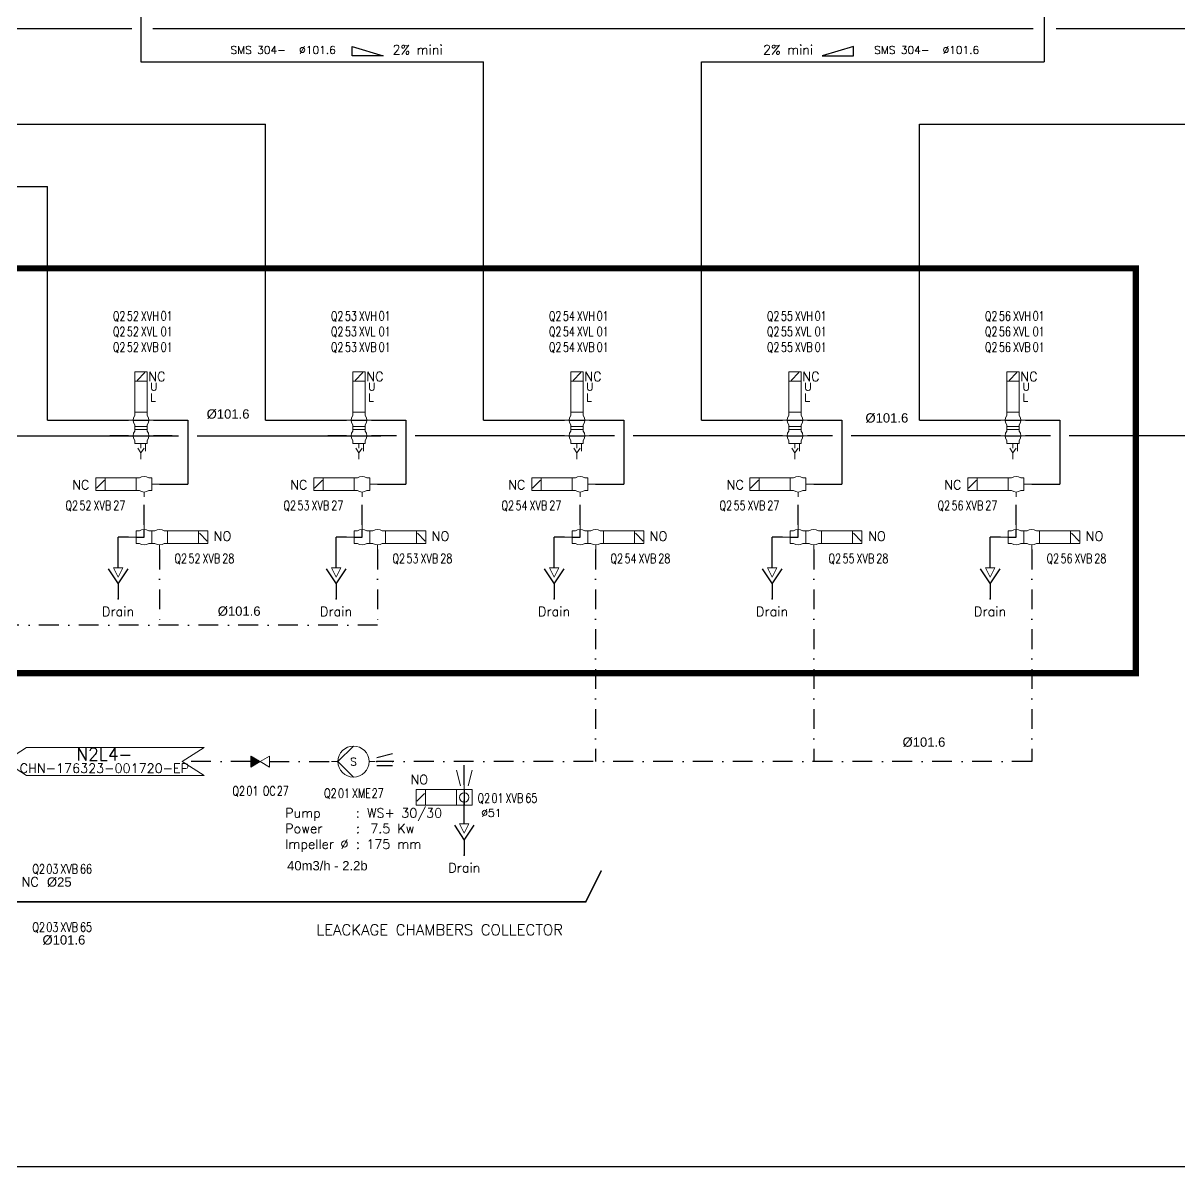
# Model space of a CAD drawing. Header units: inches. Extents: x 14542 to 16164, y 23460 to 24887.
# Drawn here: x 15438.7 to 15809.9, y 24025.4 to 24392.6 of the extents above; entities that cross this region are included whole.
import ezdxf
from ezdxf.enums import TextEntityAlignment as Align

# ---------------------------------------------------------------- set-up
doc = ezdxf.new("R2010")
doc.units = ezdxf.units.IN
doc.header["$MEASUREMENT"] = 0
doc.linetypes.add('ACAD_ISO02W100', pattern=[15, 12, -3])
doc.linetypes.add('DASHDOT2', pattern=[12.7, 6.35, -3.175, 0, -3.175])
for name, color, linetype, lineweight in [('15 Pipe Drain', 32, 'Continuous', 30), ('19 Pipe Process', 30, 'Continuous', 30), ('31 Equipment', 7, 'Continuous', 9), ('61 Revision Cloud', 1, 'Continuous', 9)]:
    doc.layers.add(name, color=color, linetype=linetype, lineweight=lineweight)
for name, color, linetype in [('DIAMETRE', 7, 'Continuous'), ('MATERIEL-DIVERS', 7, 'Continuous'), ('POMPES-PROCESS', 7, 'Continuous'), ('REPERES', 7, 'Continuous'), ('techn-data', 7, 'Continuous'), ('TEXTES', 7, 'Continuous'), ('TUYAUTERIE-EGOUT', 32, 'Continuous'), ('TUYAUTERIE-GAZ', 3, 'Continuous'), ('TUYAUTERIE-NEP', 4, 'DASHDOT2'), ('TUYAUTERIE-PROCESS', 30, 'Continuous'), ('TXT_EN', 1, 'Continuous'), ('TXT_FR', 7, 'Continuous'), ('VANNES', 7, 'Continuous')]:
    doc.layers.add(name, color=color, linetype=linetype)
doc.layers.get('REPERES').off()
doc.styles.add('ROMANS', font='ROMANS.SHX')
doc.styles.add('ROMANT', font='romant')
doc.styles.get("Standard").update_dxf_attribs({"font": 'arial.ttf'})
doc.styles.add('USER1', font='TXT.SHX', dxfattribs={"bigfont": 'gbcbig.shx'})

# ---------------------------------------------------------------- blocks, each defined once
blk = doc.blocks.new('APV-VLV-DSEAT-DA34-3')
at = {"layer": '31 Equipment', "ltscale": 38}
for p, q in [((1.25, 20.25), (-1.25, 17.75)), ((-2, 7.5), (-2, 6.5)), ((2, 7.5), (2, 6.5)), ((-4, 5), (-2.5, 5)), ((4, 5), (2.5, 5)), ((-2, 3), (-2, 3.5)), ((-2, 2), (-2, 1.5)), ((2, 3), (2, 3.5)), ((2, 2), (2, 1.5)), ((-4, 0), (-2.5, 0)), ((-2, -2.5), (-2, -1.5)), ((-2, -2.5), (2, -2.5)), ((0, -2.5), (0, -4)), ((1.5, -2.5), (1.5, -5)), ((2, -2.5), (2, -1.5)), ((2.5, 0), (4, 0)), ((0, -5.5), (-1, -4)), ((1, -4), (0, -5.5)), ((0, -5.5), (0, -7.5))]:
    blk.add_line(p, q, dxfattribs=at)
at = {"layer": '31 Equipment', "lineweight": 30}
for p, q in [((-2.5, 5), (2.5, 5)), ((-2.5, 0), (2.5, 0))]:
    blk.add_line(p, q, dxfattribs=at)
at = {"layer": '31 Equipment', "ltscale": 38}
for points in [[(-2, 17.5), (2, 17.5), (2, 20.5), (-2, 20.5)], [(-2, 7.5), (2, 7.5), (2, 17.5), (-2, 17.5)], [(-2, 3), (2, 3), (2, 2), (-2, 2)]]:
    blk.add_lwpolyline(points, close=True, dxfattribs=at)
for centre, start, end in [((0, 5), 143.1301, 216.8699), ((0, 5), 323.1301, 36.8699), ((0, 0), 143.1301, 216.8699), ((0, 0), 323.1301, 36.8699)]:
    blk.add_arc(centre, 2.5, start, end, dxfattribs=at)
at = {"layer": '31 Equipment', "style": 'ROMANS', "flags": 8}
for tag, p in [('U', (3, 14.5)), ('L', (3, 11))]:
    blk.add_attdef(tag, p, '', height=2.5, dxfattribs=at)
blk = doc.blocks.new('PENTE-G')
at = {"layer": 'MATERIEL-DIVERS'}
blk.add_lwpolyline([(-5, 2), (5, 2), (5, 5), (-5, 2)], dxfattribs=at)
blk = doc.blocks.new('APV-FCE-NRV-GEN-1')
at = {"layer": '31 Equipment'}
h = blk.add_hatch(dxfattribs=at)
h.set_pattern_fill('ANSI31', color=256, scale=0.01, style=0)
h.set_pattern_definition([(45, (0, 0), (-0.02245064, 0.02245064), [])])
h.paths.add_polyline_path([(3, 1.75), (3, -1.75), (0, 0)])
at = {"layer": '31 Equipment', "linetype": 'ACAD_ISO02W100', "ltscale": 38}
for p, q in [((-3, 0), (-5, 0)), ((0, 0), (-3, 1.75)), ((-3, 1.75), (-3, -1.75)), ((0, 0), (-3, -1.75)), ((0, 0), (3, 1.75)), ((0, 0), (3, -1.75)), ((3, 1.75), (3, -1.75)), ((3, 0), (5, 0))]:
    blk.add_line(p, q, dxfattribs=at)
blk = doc.blocks.new('TR')
at = {"color": 7}
for p, q in [((-2.5, 2.5), (2.5, 1.25)), ((2.5, 1.25), (2.5, 1.25)), ((2.5, -1.25), (-2.5, -1.25))]:
    blk.add_line(p, q, dxfattribs=at)
at = {"color": 7, "extrusion": (-1, 0, 0)}
blk.add_point((-2.5, 0), dxfattribs=at)
at = {"color": 7, "extrusion": (1, 0, 0)}
blk.add_point((2.5, 0), dxfattribs=at)
blk = doc.blocks.new('APV-PMP-GEN-CENTRI-1')
at = {"layer": '31 Equipment', "ltscale": 38}
for p, q in [((5, 0), (0, 5)), ((-5, 0), (-7, 0)), ((5, 0), (0, -5)), ((5, 0), (7, 0))]:
    blk.add_line(p, q, dxfattribs=at)
blk.add_circle((0, 0), 5, dxfattribs=at)
at = {"layer": '31 Equipment', "style": 'ROMANT', "flags": 8}
blk.add_attdef('I', text='', height=2.5, dxfattribs=at).set_placement((0, 0), align=Align.MIDDLE)
blk = doc.blocks.new('EGOUT')
at = {"color": 7}
for p, q in [((-3.2, 9.61), (0, 4.81)), ((0, 4.81), (3.2, 9.61)), ((0, 4.81), (0, 0))]:
    blk.add_line(p, q, dxfattribs=at)
at = {"color": 7, "extrusion": (0, -1, 0)}
blk.add_point((0, 0), dxfattribs=at)
at = {"layer": 'POMPES-PROCESS', "style": 'ROMANS'}
blk.add_attdef('EGOUT', text='', height=3, dxfattribs=at).set_placement((0, -4), align=Align.MIDDLE)
blk = doc.blocks.new('APV-SIGN-ARW-FLOW-1')
at = {"layer": '31 Equipment'}
for p, q in [((-1.5, -1.5), (-1.5, 1.5)), ((-1.5, 1.5), (1.5, 0)), ((1.5, 0), (-1.5, -1.5))]:
    blk.add_line(p, q, dxfattribs=at)
blk = doc.blocks.new('APV-VLV-BFLY-SV-4')
at = {"layer": '31 Equipment', "ltscale": 38}
for p, q in [((1.25, 15.25), (-1.25, 12.75)), ((2.5, 2.5), (-2.5, 2.5)), ((-2.5, 2.5), (-2.5, -2.5)), ((2.5, -2.5), (2.5, 2.5)), ((-2.5, -2.5), (2.5, -2.5))]:
    blk.add_line(p, q, dxfattribs=at)
at = {"layer": '31 Equipment'}
for p, q in [((-4, 0), (-2.5, 0)), ((2.5, 0), (4, 0))]:
    blk.add_line(p, q, dxfattribs=at)
at = {"layer": '31 Equipment', "lineweight": 30}
blk.add_line((-2.5, 0), (2.5, 0), dxfattribs=at)
at = {"layer": '31 Equipment', "ltscale": 38}
for points in [[(-2.5, 12.5), (2.5, 12.5), (2.5, 15.5), (-2.5, 15.5)], [(-2.5, 2.5), (2.5, 2.5), (2.5, 12.5), (-2.5, 12.5)]]:
    blk.add_lwpolyline(points, close=True, dxfattribs=at)
blk.add_circle((0, 0), 1.5, dxfattribs=at)
blk = doc.blocks.new('APV-FCE-GEN-REDCON-1')
at = {"layer": '31 Equipment', "color": 7}
for p, q in [((-2.5, 2.5), (2.5, 1.25)), ((2.5, 1.25), (2.5, 1.25)), ((2.5, -1.25), (-2.5, -2.5))]:
    blk.add_line(p, q, dxfattribs=at)
blk = doc.blocks.new('APV-VLV-SSEAT-SW43-41')
at = {"layer": '31 Equipment', "ltscale": 38}
for p, q in [((1.25, 20.25), (-1.25, 17.75)), ((-2, 7.5), (-2, 6.5)), ((2, 7.5), (2, 6.5)), ((2.5, 5), (4, 5)), ((-2.5, 0), (-4, 0)), ((-2, 2.5), (-2, 3.5)), ((-2, 2.5), (2, 2.5)), ((-2, 2.5), (-2, 1.5)), ((2, 2.5), (2, 3.5)), ((2, 2.5), (2, 1.5)), ((-2, -1.5), (-2, -2.5)), ((-2, -2.5), (2, -2.5)), ((0, -2.5), (0, -5)), ((2, -1.5), (2, -2.5))]:
    blk.add_line(p, q, dxfattribs=at)
at = {"layer": '31 Equipment', "lineweight": 30}
for p, q in [((0, 0), (-2.5, 0)), ((0, -2.5), (0, 0))]:
    blk.add_line(p, q, dxfattribs=at)
at = {"layer": '31 Equipment', "ltscale": 38}
for points in [[(-2, 17.5), (2, 17.5), (2, 20.5), (-2, 20.5)], [(-2, 7.5), (2, 7.5), (2, 17.5), (-2, 17.5)]]:
    blk.add_lwpolyline(points, close=True, dxfattribs=at)
for centre, start, end in [((0, 5), 143.1301, 216.8699), ((0, 5), 323.1301, 36.8699), ((0, 0), 143.1301, 216.8699), ((0, 0), 323.1301, 36.8699)]:
    blk.add_arc(centre, 2.5, start, end, dxfattribs=at)
blk = doc.blocks.new('APV-VLV-SSEAT-SW41-3')
at = {"layer": '31 Equipment', "ltscale": 38}
for p, q in [((1.25, 15.25), (-1.25, 12.75)), ((-2, 2.5), (-2, 1.5)), ((2, 2.5), (2, 1.5)), ((2.5, 0), (4, 0)), ((-2, -2.5), (-2, -1.5)), ((2, -2.5), (-2, -2.5)), ((-2, -2.5), (2, -2.5)), ((0, -2.5), (0, -5)), ((2, -2.5), (2, -1.5))]:
    blk.add_line(p, q, dxfattribs=at)
for points in [[(-2, 12.5), (2, 12.5), (2, 15.5), (-2, 15.5)], [(-2, 2.5), (2, 2.5), (2, 12.5), (-2, 12.5)]]:
    blk.add_lwpolyline(points, close=True, dxfattribs=at)
for start, end in [(143.1301, 216.8699), (323.1301, 36.8699)]:
    blk.add_arc((0, 0), 2.5, start, end, dxfattribs=at)
blk = doc.blocks.new('REPNORM1')
at = {"layer": 'TEXTES', "style": 'ROMANS', "width": 0.75}
for tag, p in [('ZONE', (-9.75, -1.25)), ('SOUSZONE', (-5.25, -1.25)), ('ELEMENT', (-0.75, -1.25)), ('NUM', (5.59, -1.22))]:
    blk.add_attdef(tag, p, '', height=3, dxfattribs=at)
blk = doc.blocks.new('REPNORM')
at = {"layer": 'TEXTES', "style": 'ROMANS', "width": 0.75}
for tag, p in [('ZONE', (-9.75, -1.25)), ('SOUSZONE', (-5.25, -1.25)), ('ELEMENT', (0, -1.25)), ('NUM', (4.5, -1.25))]:
    blk.add_attdef(tag, p, '', height=3, dxfattribs=at)
blk = doc.blocks.new('APV-SIGN-ARW-DWG-1')
at = {"layer": '31 Equipment'}
for p, q in [((-32, 4.49), (25, 4.49)), ((-32, 4.49), (-25, 0)), ((25, 4.49), (32, 0)), ((-25, 0), (-32, -4.49)), ((32, 0), (25, -4.49)), ((-32, -4.49), (25, -4.49))]:
    blk.add_line(p, q, dxfattribs=at)
at = {"layer": '31 Equipment', "style": 'ROMANS', "width": 0.8}
for tag, p in [('TEXT1', (0, 0.37)), ('TEXT2', (0, -3.63))]:
    blk.add_attdef(tag, text='', height=3, dxfattribs=at).set_placement(p, align=Align.CENTER)
blk = doc.blocks.new('TEXT-PUMP_caract_ANGLAIS')
at = {"layer": 'techn-data', "style": 'ROMANS'}
for s, p in [('Pump', (-22, 9)), ('Power', (-22, 4)), ('Kw', (14, 4)), ('Impeller %%C', (-22, -1)), ('mm', (14, -1))]:
    blk.add_text(s, height=3, dxfattribs=at).set_placement(p)
for p in [(2, 9), (2, 4), (2, -1)]:
    blk.add_text(':', height=3, dxfattribs=at).set_placement(p, align=Align.RIGHT)
blk.add_attdef('Type', (4.23, 9), '', height=3, dxfattribs=at)
for tag, p in [('Pui', (11.76, 4)), ('Dia', (11.76, -1))]:
    blk.add_attdef(tag, text='', height=3, dxfattribs=at).set_placement(p, align=Align.RIGHT)

msp = doc.modelspace()

# ---------------------------------------------------------------- linework, layer by layer
at = {"layer": '15 Pipe Drain'}
for p, q in [((15469.23, 24217.76), (15469.23, 24227.56)), ((15472.59, 24227.56), (15469.23, 24227.56)), ((15539.23, 24217.76), (15539.23, 24227.56)), ((15542.59, 24227.56), (15539.23, 24227.56)), ((15609.23, 24217.76), (15609.23, 24227.56)), ((15612.59, 24227.56), (15609.23, 24227.56)), ((15679.23, 24217.76), (15679.23, 24227.56)), ((15682.59, 24227.56), (15679.23, 24227.56)), ((15749.23, 24217.76), (15749.23, 24227.56)), ((15752.59, 24227.56), (15749.23, 24227.56))]:
    msp.add_line(p, q, dxfattribs=at)
at = {"layer": '19 Pipe Process'}
for p, q in [((15476.59, 24470.14), (15476.59, 24380.14)), ((15766.59, 24470.14), (15766.59, 24380.14)), ((15319.58, 24390.85), (15473.69, 24390.85)), ((15480.35, 24390.85), (15763.12, 24390.85)), ((15770.48, 24390.85), (15881.59, 24390.85)), ((15476.59, 24380.14), (15586.59, 24380.14)), ((15586.59, 24265.14), (15586.59, 24380.14)), ((15656.59, 24265.14), (15656.59, 24380.14)), ((15656.59, 24380.14), (15766.59, 24380.14)), ((15316.59, 24360.14), (15516.59, 24360.14)), ((15516.59, 24265.14), (15516.59, 24360.14)), ((15726.59, 24265.14), (15726.59, 24360.14)), ((15726.59, 24360.14), (15926.59, 24360.14)), ((15026.59, 24340.14), (15446.59, 24340.14)), ((15446.59, 24265.14), (15446.59, 24340.14)), ((15446.59, 24265.14), (15472.59, 24265.14)), ((15480.59, 24265.14), (15491.59, 24265.14)), ((15491.59, 24265.14), (15491.59, 24244.56)), ((15516.59, 24265.14), (15542.59, 24265.14)), ((15550.59, 24265.14), (15561.59, 24265.14)), ((15561.59, 24265.14), (15561.59, 24244.56)), ((15586.59, 24265.14), (15612.59, 24265.14)), ((15620.59, 24265.14), (15631.59, 24265.14)), ((15631.59, 24265.14), (15631.59, 24244.56)), ((15656.59, 24265.14), (15682.59, 24265.14)), ((15690.59, 24265.14), (15701.59, 24265.14)), ((15701.59, 24265.14), (15701.59, 24244.56)), ((15726.59, 24265.14), (15752.59, 24265.14)), ((15760.59, 24265.14), (15771.59, 24265.14)), ((15771.59, 24265.14), (15771.59, 24244.56)), ((15424.59, 24260.14), (15488.59, 24260.14)), ((15472.59, 24260.14), (15466.59, 24260.14)), ((15486.59, 24260.14), (15480.59, 24260.14)), ((15494.59, 24260.14), (15553.59, 24260.14)), ((15542.59, 24260.14), (15536.59, 24260.14)), ((15558.59, 24260.14), (15550.59, 24260.14)), ((15612.59, 24260.14), (15564.59, 24260.14)), ((15628.59, 24260.14), (15620.59, 24260.14)), ((15682.59, 24260.14), (15634.59, 24260.14)), ((15698.59, 24260.14), (15690.59, 24260.14)), ((15752.59, 24260.14), (15704.59, 24260.14)), ((15768.59, 24260.14), (15760.59, 24260.14)), ((15865.96, 24260.14), (15774.59, 24260.14)), ((15482.59, 24244.56), (15491.59, 24244.56)), ((15552.59, 24244.56), (15561.59, 24244.56)), ((15622.59, 24244.56), (15631.59, 24244.56)), ((15692.59, 24244.56), (15701.59, 24244.56)), ((15762.59, 24244.56), (15771.59, 24244.56))]:
    msp.add_line(p, q, dxfattribs=at)
at = {"layer": '61 Revision Cloud', "const_width": 2}
msp.add_lwpolyline([(15240.79, 24313.86), (15796, 24313.86), (15796, 24183.88), (15335.25, 24183.88), (15335.25, 24248.63), (15240.79, 24248.63), (15240.79, 24313.86)], dxfattribs=at)
at = {"layer": 'MATERIEL-DIVERS', "const_width": 0.5}
msp.add_lwpolyline([(15406.87, 24120.5), (15411.87, 24110.5), (15619.43, 24110.5), (15624.43, 24120.5)], dxfattribs=at)
at = {"layer": 'TUYAUTERIE-EGOUT'}
msp.add_line((15580.41, 24135.5), (15580.41, 24143), dxfattribs=at)
at = {"layer": 'TUYAUTERIE-GAZ'}
msp.add_lwpolyline([(15925.59, 24720.14), (16164, 24720.14), (16164, 24025.38), (15020.54, 24025.38)], dxfattribs=at)
at = {"layer": 'TUYAUTERIE-NEP'}
for p, q in [((15477.59, 24231.56), (15477.59, 24240.56)), ((15547.59, 24231.56), (15547.59, 24240.56)), ((15617.59, 24231.56), (15617.59, 24240.56)), ((15687.59, 24231.56), (15687.59, 24240.56)), ((15757.59, 24231.56), (15757.59, 24240.56)), ((15482.59, 24223.57), (15482.59, 24199.29)), ((15552.59, 24223.57), (15552.59, 24199.29)), ((15622.59, 24223.57), (15622.59, 24155.5)), ((15692.59, 24223.57), (15692.59, 24155.5)), ((15762.59, 24223.57), (15762.59, 24155.5)), ((15552.59, 24199.29), (15407.42, 24199.29)), ((15511.82, 24155.5), (15489.84, 24155.5)), ((15517.82, 24155.5), (15539.82, 24155.5)), ((15762.59, 24155.5), (15552.32, 24155.5)), ((15580.41, 24148), (15580.41, 24155.5))]:
    msp.add_line(p, q, dxfattribs=at)

# ---------------------------------------------------------------- block references
at = {"layer": '31 Equipment'}
ref = msp.add_blockref('APV-PMP-GEN-CENTRI-1', (15544.82, 24155.5), dxfattribs=dict(at, xscale=-1))
ref.add_attrib('I', 'S', dxfattribs={"height": 2.5, "style": 'ROMANT', "flags": 8}).set_placement((15544.82, 24155.5), align=Align.MIDDLE)
at = {"layer": '31 Equipment', "rotation": 270}
msp.add_blockref('APV-FCE-GEN-REDCON-1', (15580.41, 24150.22), dxfattribs=at)
at = {"layer": 'MATERIEL-DIVERS', "xscale": -1}
for name, p in [('PENTE-G', (15549.41, 24380.14)), ('APV-FCE-NRV-GEN-1', (15514.82, 24155.5))]:
    msp.add_blockref(name, p, dxfattribs=at)
at = {"layer": 'MATERIEL-DIVERS'}
msp.add_blockref('PENTE-G', (15700.37, 24380.14), dxfattribs=at)
for p in [(15469.23, 24207.76), (15539.23, 24207.76), (15609.23, 24207.76), (15679.23, 24207.76), (15749.23, 24207.76), (15580.41, 24125.5)]:
    msp.add_blockref('EGOUT', p, dxfattribs=at).add_auto_attribs({'EGOUT': 'Drain'})
for p, rotation in [((15469.23, 24216.26), 269.9999999999999), ((15539.23, 24216.26), 269.9999999999999), ((15609.23, 24216.26), 269.9999999999999), ((15679.23, 24216.26), 269.9999999999999), ((15749.23, 24216.26), 269.9999999999999), ((15580.41, 24134), 270)]:
    msp.add_blockref('APV-SIGN-ARW-FLOW-1', p, dxfattribs=dict(at, rotation=rotation))
ref = msp.add_blockref('APV-SIGN-ARW-DWG-1', (15464.84, 24155.5), dxfattribs=dict(at, xscale=-1))
ref.add_attrib('TEXT1', 'N2L4-', dxfattribs={"layer": '31 Equipment', "height": 4, "style": 'USER1'}).set_placement((15464.84, 24155.87), align=Align.CENTER)
ref.add_attrib('TEXT2', 'CHN-176323-001720-EP', dxfattribs={"layer": '31 Equipment', "height": 3, "style": 'USER1'}).set_placement((15464.84, 24151.87), align=Align.CENTER)
at = {"layer": 'REPERES'}
for name, p, values in [('REPNORM1', (15477.31, 24298.31, 0), {'ZONE': 'Q2', 'SOUSZONE': '52', 'ELEMENT': 'XVH', 'NUM': '01'}), ('REPNORM1', (15547.31, 24298.31, 0), {'ZONE': 'Q2', 'SOUSZONE': '53', 'ELEMENT': 'XVH', 'NUM': '01'}), ('REPNORM1', (15617.31, 24298.31, 0), {'ZONE': 'Q2', 'SOUSZONE': '54', 'ELEMENT': 'XVH', 'NUM': '01'}), ('REPNORM1', (15687.31, 24298.31, 0), {'ZONE': 'Q2', 'SOUSZONE': '55', 'ELEMENT': 'XVH', 'NUM': '01'}), ('REPNORM1', (15757.31, 24298.31, 0), {'ZONE': 'Q2', 'SOUSZONE': '56', 'ELEMENT': 'XVH', 'NUM': '01'}), ('REPNORM1', (15477.31, 24288.31, 0), {'ZONE': 'Q2', 'SOUSZONE': '52', 'ELEMENT': 'XVB', 'NUM': '01'}), ('REPNORM1', (15547.31, 24288.31, 0), {'ZONE': 'Q2', 'SOUSZONE': '53', 'ELEMENT': 'XVB', 'NUM': '01'}), ('REPNORM1', (15617.31, 24288.31, 0), {'ZONE': 'Q2', 'SOUSZONE': '54', 'ELEMENT': 'XVB', 'NUM': '01'}), ('REPNORM1', (15687.31, 24288.31, 0), {'ZONE': 'Q2', 'SOUSZONE': '55', 'ELEMENT': 'XVB', 'NUM': '01'}), ('REPNORM1', (15757.31, 24288.31, 0), {'ZONE': 'Q2', 'SOUSZONE': '56', 'ELEMENT': 'XVB', 'NUM': '01'}), ('REPNORM1', (15462.1, 24237.47, 0), {'ZONE': 'Q2', 'SOUSZONE': '52', 'ELEMENT': 'XVB', 'NUM': '27'}), ('REPNORM1', (15532.1, 24237.47, 0), {'ZONE': 'Q2', 'SOUSZONE': '53', 'ELEMENT': 'XVB', 'NUM': '27'}), ('REPNORM1', (15602.1, 24237.47, 0), {'ZONE': 'Q2', 'SOUSZONE': '54', 'ELEMENT': 'XVB', 'NUM': '27'}), ('REPNORM1', (15672.1, 24237.47, 0), {'ZONE': 'Q2', 'SOUSZONE': '55', 'ELEMENT': 'XVB', 'NUM': '27'}), ('REPNORM1', (15742.1, 24237.47, 0), {'ZONE': 'Q2', 'SOUSZONE': '56', 'ELEMENT': 'XVB', 'NUM': '27'}), ('REPNORM1', (15497.1, 24220.47, 0), {'ZONE': 'Q2', 'SOUSZONE': '52', 'ELEMENT': 'XVB', 'NUM': '28'}), ('REPNORM1', (15567.1, 24220.47, 0), {'ZONE': 'Q2', 'SOUSZONE': '53', 'ELEMENT': 'XVB', 'NUM': '28'}), ('REPNORM1', (15637.1, 24220.47, 0), {'ZONE': 'Q2', 'SOUSZONE': '54', 'ELEMENT': 'XVB', 'NUM': '28'}), ('REPNORM1', (15707.1, 24220.47, 0), {'ZONE': 'Q2', 'SOUSZONE': '55', 'ELEMENT': 'XVB', 'NUM': '28'}), ('REPNORM1', (15777.1, 24220.47, 0), {'ZONE': 'Q2', 'SOUSZONE': '56', 'ELEMENT': 'XVB', 'NUM': '28'}), ('REPNORM', (15515.71, 24145.82), {'ZONE': 'Q2', 'SOUSZONE': '01', 'ELEMENT': 'OC', 'NUM': '27'}), ('REPNORM1', (15545.1, 24145.07), {'ZONE': 'Q2', 'SOUSZONE': '01', 'ELEMENT': 'XME', 'NUM': '27'}), ('REPNORM1', (15594.4, 24143.5), {'ZONE': 'Q2', 'SOUSZONE': '01', 'ELEMENT': 'XVB', 'NUM': '65'}), ('REPNORM1', (15451.45, 24120.79), {'ZONE': 'Q2', 'SOUSZONE': '03', 'ELEMENT': 'XVB', 'NUM': '66'}), ('REPNORM1', (15451.45, 24102.09), {'ZONE': 'Q2', 'SOUSZONE': '03', 'ELEMENT': 'XVB', 'NUM': '65'})]:
    msp.add_blockref(name, p, dxfattribs=at).add_auto_attribs(values)
for p, rotation, values in [((15477.31, 24293.31, 0), 7.601981083064e-05, {'ZONE': 'Q2', 'SOUSZONE': '52', 'ELEMENT': 'XVL', 'NUM': '01'}), ((15547.31, 24293.31, 0), 7.601981083064e-05, {'ZONE': 'Q2', 'SOUSZONE': '53', 'ELEMENT': 'XVL', 'NUM': '01'}), ((15617.31, 24293.31, 0), 7.601981083064e-05, {'ZONE': 'Q2', 'SOUSZONE': '54', 'ELEMENT': 'XVL', 'NUM': '01'}), ((15687.31, 24293.31, 0), 7.601981083063784e-05, {'ZONE': 'Q2', 'SOUSZONE': '55', 'ELEMENT': 'XVL', 'NUM': '01'}), ((15757.31, 24293.31, 0), 7.601981083063784e-05, {'ZONE': 'Q2', 'SOUSZONE': '56', 'ELEMENT': 'XVL', 'NUM': '01'})]:
    msp.add_blockref('REPNORM1', p, dxfattribs=dict(at, rotation=rotation)).add_auto_attribs(values)
at = {"layer": 'TUYAUTERIE-NEP', "xscale": -1}
msp.add_blockref('TR', (15554.82, 24155.5), dxfattribs=at)
at = {"layer": 'TUYAUTERIE-PROCESS'}
msp.add_blockref('TEXT-PUMP_caract_ANGLAIS', (15544.9, 24128.51), dxfattribs=at).add_auto_attribs({'Dia': '175', 'Pui': '7.5', 'Type': 'WS+ 30/30'})
at = {"layer": 'VANNES'}
for p in [(15476.59, 24260.14), (15546.59, 24260.14), (15616.59, 24260.14), (15686.59, 24260.14), (15756.59, 24260.14)]:
    msp.add_blockref('APV-VLV-DSEAT-DA34-3', p, dxfattribs=at).add_auto_attribs({'U': 'U', 'L': 'L'})
at = {"layer": 'VANNES', "xscale": -1, "rotation": 90}
for name, p in [('APV-VLV-SSEAT-SW41-3', (15477.59, 24244.56)), ('APV-VLV-SSEAT-SW41-3', (15547.59, 24244.56)), ('APV-VLV-SSEAT-SW41-3', (15617.59, 24244.56)), ('APV-VLV-SSEAT-SW41-3', (15687.59, 24244.56)), ('APV-VLV-SSEAT-SW41-3', (15757.59, 24244.56)), ('APV-VLV-BFLY-SV-4', (15580.41, 24144))]:
    msp.add_blockref(name, p, dxfattribs=at)
at = {"layer": 'VANNES', "rotation": 270.0317343014626}
for p in [(15477.59, 24227.56), (15547.59, 24227.56), (15617.59, 24227.56), (15687.59, 24227.56), (15757.59, 24227.56)]:
    msp.add_blockref('APV-VLV-SSEAT-SW43-41', p, dxfattribs=at)

# ---------------------------------------------------------------- texts
at = {"layer": 'DIAMETRE'}
for s, p in [('%%C101.6', (15497.69, 24265.61)), ('%%C101.6', (15709.22, 24264.35)), ('%%C101.6', (15501.25, 24202.32)), ('%%C101.6', (15721.13, 24160.26)), ('40m3/h - 2.2b', (15523.51, 24120.57)), ('%%C25', (15446.4, 24115.33)), ('%%C101.6', (15444.98, 24096.75))]:
    msp.add_text(s, height=3, dxfattribs=at).set_placement(p)
at = {"layer": 'techn-data', "style": 'ROMANS'}
for s, p in [('SMS 304-', (15514.23, 24383.98)), ('%%C101.6', (15533.23, 24383.98)), ('SMS 304-', (15720.88, 24383.98)), ('%%C101.6', (15739.88, 24383.98)), ('%%C51', (15589.09, 24139.03))]:
    msp.add_text(s, height=2.5, dxfattribs=at).set_placement(p, align=Align.MIDDLE_CENTER)
at = {"layer": 'TEXTES', "style": 'ROMANS'}
for s, p in [('NC', (15478.95, 24277.64)), ('NC', (15548.95, 24277.64)), ('NC', (15618.95, 24277.64)), ('NC', (15688.95, 24277.64)), ('NC', (15758.95, 24277.64)), ('NC', (15454.5, 24242.89)), ('NC', (15524.5, 24242.89)), ('NC', (15594.5, 24242.89)), ('NC', (15664.65, 24242.89)), ('NC', (15734.5, 24242.89)), ('NO', (15499.94, 24226.4)), ('NO', (15569.94, 24226.4)), ('NO', (15639.94, 24226.4)), ('NO', (15710.09, 24226.4)), ('NO', (15779.94, 24226.4)), ('NO', (15563.14, 24148.23)), ('NC', (15438.25, 24115.4))]:
    msp.add_text(s, height=3, dxfattribs=at).set_placement(p)
at = {"layer": 'TXT_EN', "insert": (15572.49, 24101.5), "char_height": 3.5, "attachment_point": 5, "style": 'ROMANS'}
msp.add_mtext('LEACKAGE CHAMBERS COLLECTOR', dxfattribs=at)
at = {"layer": 'TXT_FR', "style": 'ROMANS'}
for p in [(15565.41, 24384.14), (15684.37, 24384.14)]:
    msp.add_text('2% mini', height=3, dxfattribs=at).set_placement(p, align=Align.MIDDLE)

doc.saveas('drawing.dxf')
